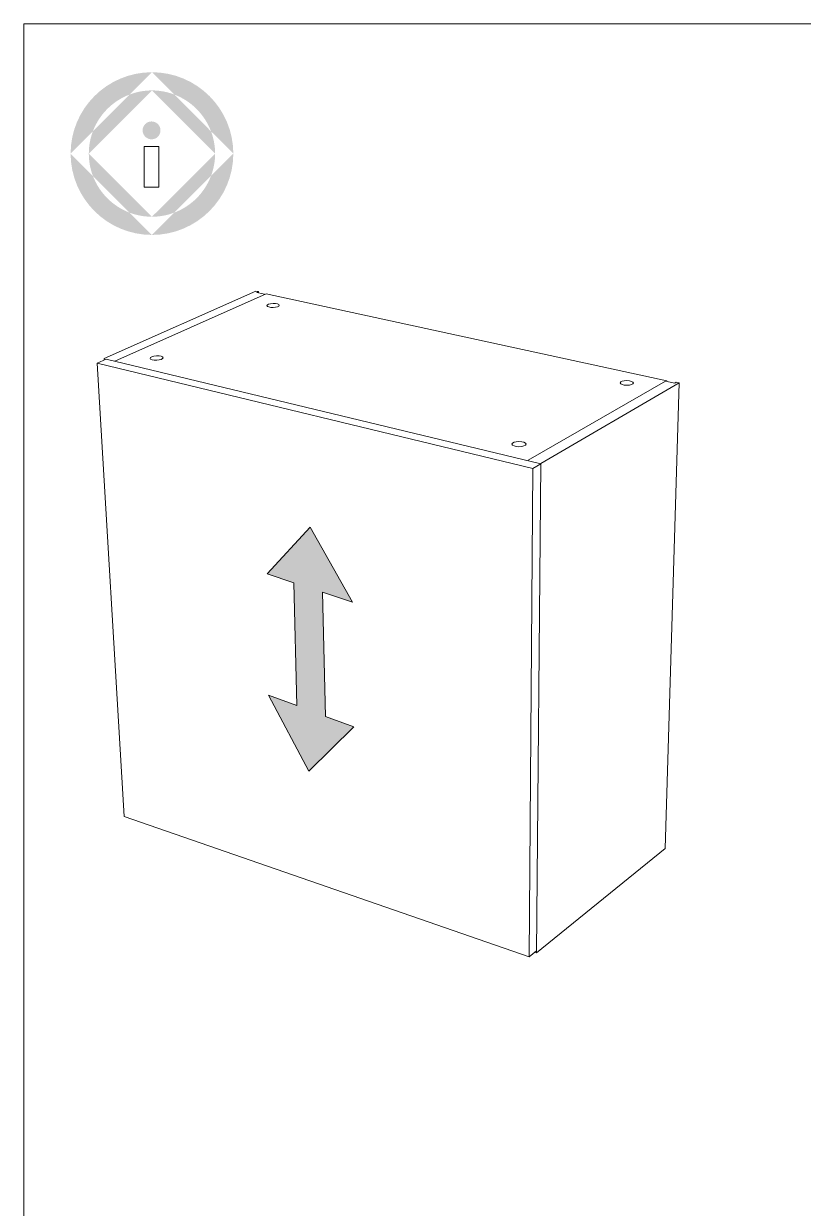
# Model space of a CAD drawing. Header units: metres. Extents: x -11.5 to 7.4, y -3.8 to 5.9.
# Drawn here: x 5.002 to 5.1704, y -2.1072 to -1.8514 of the extents above; entities that cross this region are included whole.
import ezdxf

# ---------------------------------------------------------------- set-up
doc = ezdxf.new("R2010")
doc.units = ezdxf.units.M
doc.header["$MEASUREMENT"] = 0
for name, color, linetype, lineweight in [('PDF22_Geometry_Num_Penna__1_Num_Penna__255', 255, 'Continuous', 18), ('PDF22_Geometry_Num_Penna__7_Num_Penna__7', 7, 'Continuous', 18), ('PDF22_Solid Fills_Num_Penna__7_Num_Penna__7', 7, 'Continuous', 18)]:
    doc.layers.add(name, color=color, linetype=linetype, lineweight=lineweight)

msp = doc.modelspace()

# ---------------------------------------------------------------- hatches: boundary and pattern name
at = {"layer": 'PDF22_Geometry_Num_Penna__7_Num_Penna__7', "linetype": 'Continuous', "lineweight": 18}
for points in [[(5.02971, -1.86186, 0.413537), (5.01215, -1.87944), (5.01696, -1.87462, -0.215184), (5.02489, -1.86668)], [(5.04729, -1.87944, 0.413546), (5.02971, -1.86186), (5.03452, -1.86667, -0.215327), (5.04247, -1.87463)], [(5.01696, -1.87462, 0.090398), (5.01608, -1.87944), (5.02971, -1.86579, 0.090359), (5.02489, -1.86668)], [(5.03452, -1.86667, 0.090318), (5.02971, -1.86579), (5.04336, -1.87944, 0.090285), (5.04247, -1.87463)], [(5.02963, -1.87249, 0.414068), (5.0277, -1.87442, 0.416745), (5.02963, -1.87635, 0.416958), (5.03156, -1.87442, 0.414281)], [(5.01215, -1.87944, 0.413547), (5.02971, -1.897), (5.02489, -1.89219, -0.215059), (5.01696, -1.88425)], [(5.01608, -1.87944, 0.090416), (5.01696, -1.88425), (5.02489, -1.89219, 0.090396), (5.02971, -1.89307)], [(5.02971, -1.89307, 0.090354), (5.03452, -1.89219), (5.04247, -1.88425, 0.090303), (5.04336, -1.87944)], [(5.02971, -1.897, 0.413555), (5.04729, -1.87944), (5.04247, -1.88425, -0.215201), (5.03452, -1.89219)], [(5.06723, -2.00097), (5.06656, -1.97418), (5.073, -1.97631), (5.06391, -1.96012), (5.0546, -1.97022), (5.06037, -1.97213), (5.06103, -1.99865), (5.0549, -1.99636), (5.06358, -2.01283), (5.07331, -2.00325)]]:
    msp.add_hatch(color=7, dxfattribs=at).paths.add_polyline_path(points)

# ---------------------------------------------------------------- linework, layer by layer
at = {"layer": 'PDF22_Geometry_Num_Penna__1_Num_Penna__255', "color": 255, "linetype": 'Continuous', "lineweight": 18, "flags": 128}
msp.add_lwpolyline([(5.06723, -2.00097), (5.06656, -1.97418), (5.073, -1.97631), (5.06391, -1.96012), (5.0546, -1.97022), (5.06037, -1.97213), (5.06103, -1.99865), (5.0549, -1.99636), (5.06358, -2.01283), (5.07331, -2.00325)], close=True, dxfattribs=at)
at = {"layer": 'PDF22_Geometry_Num_Penna__7_Num_Penna__7', "color": 7, "linetype": 'Continuous', "lineweight": 18, "flags": 128}
for points in [[(5.64277, -2.75332), (5.00202, -2.75332), (5.00202, -1.85138), (5.64277, -1.85138)], [(5.06723, -2.00097), (5.06656, -1.97418), (5.073, -1.97631), (5.06391, -1.96012), (5.0546, -1.97022), (5.06037, -1.97213), (5.06103, -1.99865), (5.0549, -1.99636), (5.06358, -2.01283), (5.07331, -2.00325)]]:
    msp.add_lwpolyline(points, close=True, dxfattribs=at)
for points in [[(5.01938, -1.92365), (5.05218, -1.90914)], [(5.02173, -1.92426), (5.05435, -1.90972)], [(5.05273, -1.90925), (5.05218, -1.90913)], [(5.05236, -1.90942), (5.05273, -1.90925)], [(5.05274, -1.9095), (5.05236, -1.90942)], [(5.05274, -1.9095), (5.05273, -1.90925)], [(5.05403, -1.90978), (5.05274, -1.9095)], [(5.05435, -1.90972), (5.14089, -1.92848), (5.14088, -1.92862)], [(5.0194, -1.92403), (5.01938, -1.92365)], [(5.01788, -1.9247), (5.01981, -1.92384)], [(5.01788, -1.9247), (5.11196, -1.94746), (5.11115, -2.05293)], [(5.02373, -2.02258), (5.01788, -1.9247)], [(5.01981, -1.92384), (5.11372, -1.94642)], [(5.1406, -1.92856), (5.11095, -1.94566), (5.11095, -1.94576)], [(5.1436, -1.92894), (5.11372, -1.94633)], [(5.14056, -2.02954), (5.1436, -1.92894)], [(5.1406, -1.92856), (5.1426, -1.92899), (5.14293, -1.9288)], [(5.14088, -1.92848), (5.14071, -1.92858)], [(5.14294, -1.9288), (5.1436, -1.92894)], [(5.11196, -1.94746), (5.11372, -1.94643)], [(5.11372, -1.94633), (5.11278, -2.05201)], [(5.02373, -2.02258), (5.11115, -2.05293), (5.11279, -2.0516)], [(5.11244, -2.05189), (5.11279, -2.05201), (5.14056, -2.02954)]]:
    msp.add_lwpolyline(points, dxfattribs=at)
at = {"layer": 'PDF22_Geometry_Num_Penna__7_Num_Penna__7', "color": 7, "linetype": 'Continuous', "lineweight": 18}
for centre, major_axis, ratio in [((5.05587, -1.91223), (0.00133, 0.00004), 0.322556), ((5.03072, -1.92359), (0.0014, 0.00006), 0.337221), ((5.13227, -1.92896), (-0.00144, 0.00002), 0.346448), ((5.10898, -1.94217), (-0.00152, 0), 0.365679)]:
    msp.add_ellipse(centre, major_axis=major_axis, ratio=ratio, dxfattribs=at)
at = {"layer": 'PDF22_Solid Fills_Num_Penna__7_Num_Penna__7', "color": 7, "linetype": 'Continuous', "lineweight": 18}
for p, q in [((5.03118, -1.87792), (5.02806, -1.87792)), ((5.02806, -1.87792), (5.02806, -1.88665)), ((5.03118, -1.88665), (5.03118, -1.87792)), ((5.02806, -1.88665), (5.03118, -1.88665))]:
    msp.add_line(p, q, dxfattribs=at)

doc.saveas('drawing.dxf')
